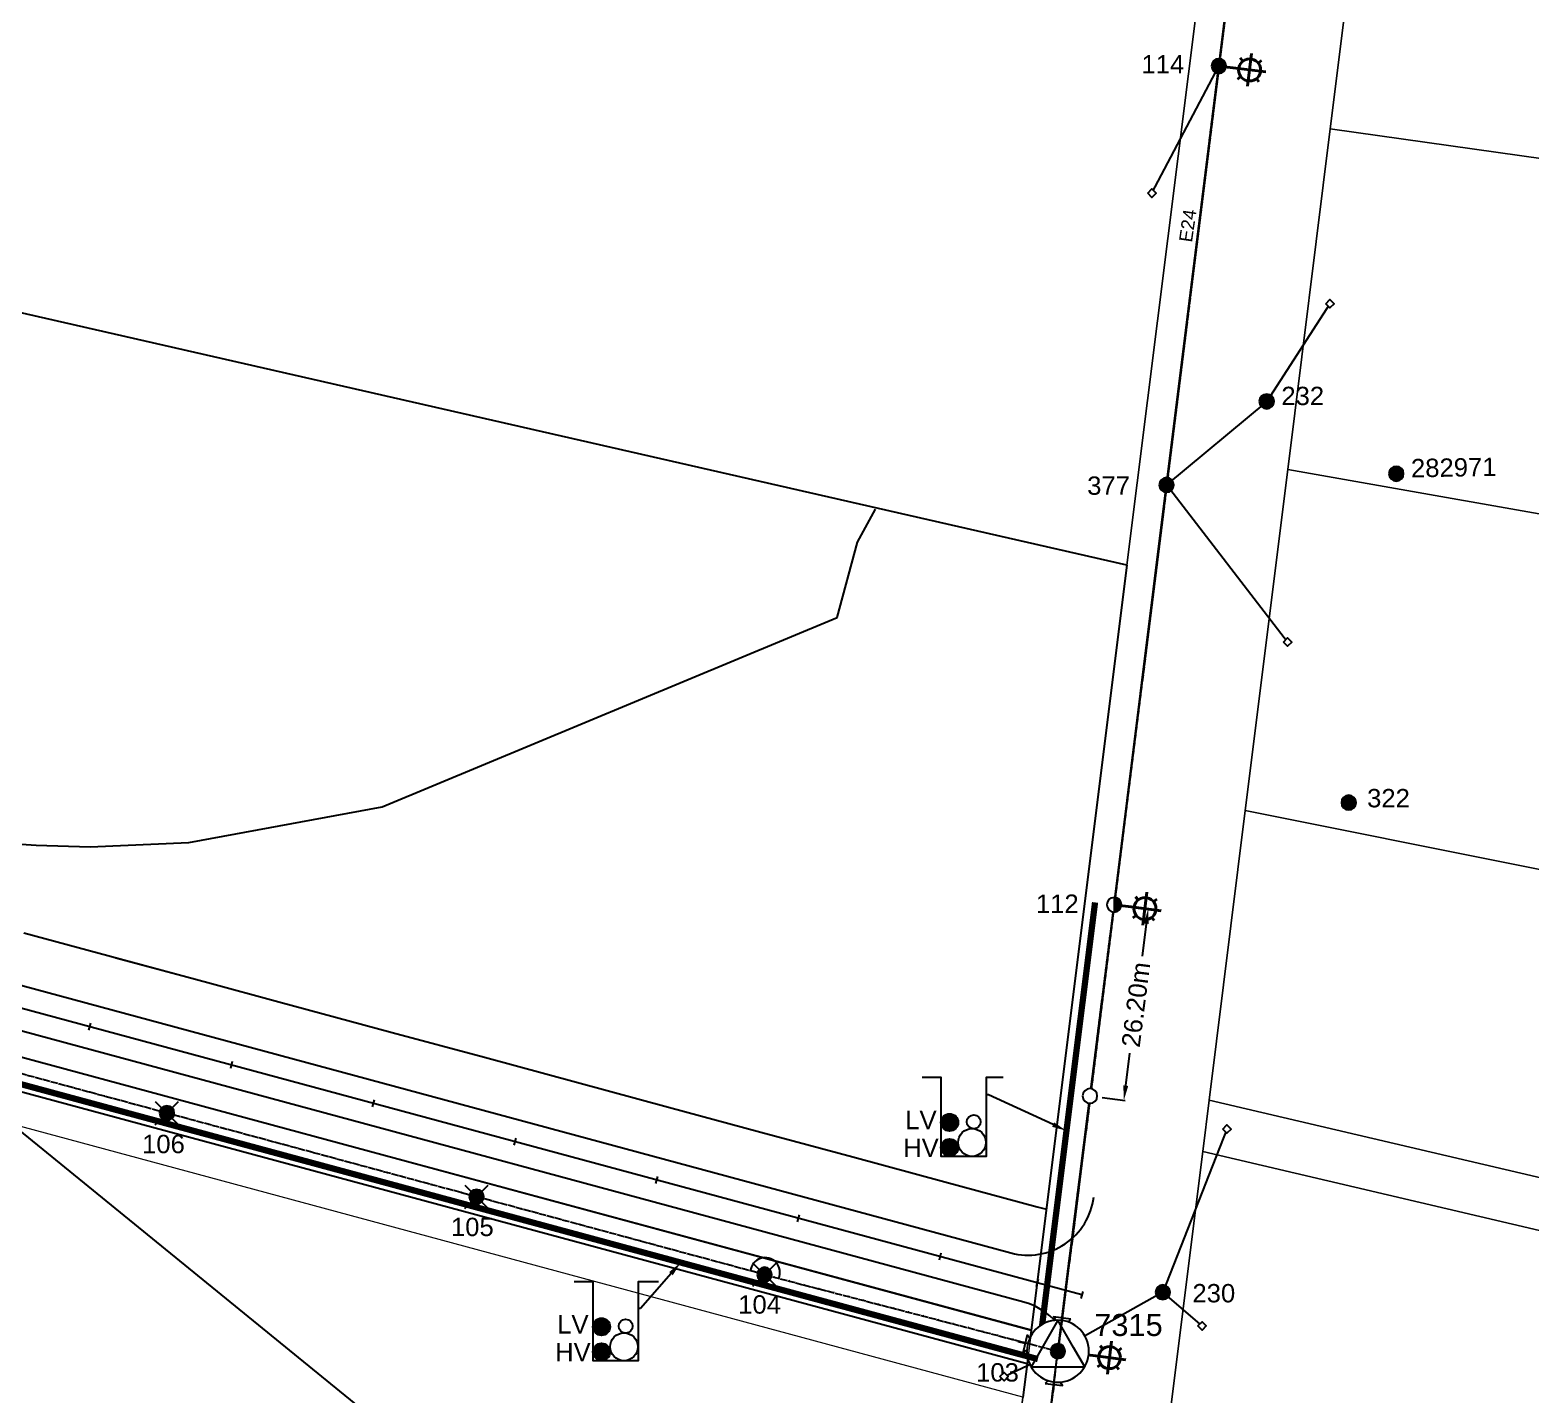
# Model space of a CAD drawing. Header units: metres. Extents: x 298182 to 303780, y 6252504 to 6254878.
# Drawn here: x 299483.2 to 299687.7, y 6253541.6 to 6253727.5 of the extents above; entities that cross this region are included whole.
import ezdxf
from ezdxf import colors
from ezdxf.entities.mleader import LeaderData, LeaderLine
from ezdxf.enums import TextEntityAlignment as Align
from ezdxf.math import Vec2, Vec3

# ---------------------------------------------------------------- set-up
doc = ezdxf.new("R2010")
doc.units = ezdxf.units.M
doc.linetypes.add('Cable Exist OH', pattern=[1, 1, 0])
doc.linetypes.add('Cable Remove', pattern=[2, 0, -2])
for name, color, linetype in [('_User Miscellaneous1', 7, 'Continuous'), ('_User Miscellaneous10', 7, 'Continuous'), ('_User Miscellaneous12', 7, 'Continuous'), ('_User Miscellaneous2', 7, 'Continuous'), ('_User Miscellaneous3', 7, 'Continuous'), ('_User Miscellaneous7', 7, 'Continuous'), ('_User Miscellaneous9', 7, 'Continuous'), ('Equip_LV_EXT', 7, 'Continuous'), ('Equip_SP_SL_EXT', 7, 'Continuous'), ('Mains_HV_EXT', 7, 'Continuous'), ('Mains_LV_EXT', 7, 'Continuous'), ('Mains_SL_EXT', 7, 'Continuous'), ('OH_Details_SP_MISC', 7, 'Continuous'), ('Services_SP_EXT', 7, 'Continuous'), ('Sub_SP_TR_HV_LV_EXT', 7, 'Continuous'), ('SupportsOH_SP_TR_HV_LV_SL_EXT', 7, 'Continuous'), ('SupportsOH_SP_TR_HV_LV_SL_NEW', 7, 'Continuous'), ('SupportsUG_SP_LV_EXT', 7, 'Continuous'), ('Trench_SP_NEW', 7, 'Continuous'), ('UG_Details_SP_MISC', 7, 'Continuous')]:
    doc.layers.add(name, color=color, linetype=linetype)
doc.layers.add('Cadastre Land Parcels_SP_EXT', color=7, linetype='Continuous', lineweight=5)
doc.layers.add('Cadastre Roads_SP_EXT', color=7, linetype='Continuous', lineweight=5)
doc.styles.add('iecARIAL', font='arial.ttf', dxfattribs={"height": 2})
doc.styles.add('POLE_LABEL', font='arial.ttf')
doc.styles.get("Standard").update_dxf_attribs({"font": 'arial.ttf'})
doc.linetypes.add('IE Trench HV', pattern='A,7,-0.2,["/",Standard,S=3,R=0,X=0.6,Y=-1.4],-2.5', length=9.7)
doc.dimstyles.get("Standard").update_dxf_attribs({"dimtxt": 0.18, "dimasz": 0.18, "dimexe": 0.18, "dimexo": 0.0625, "dimgap": 0.09, "dimtad": 0, "dimtih": 1, "dimtoh": 1, "dimdec": 4, "dimzin": 0, "dimdsep": 46, "dimtxsty": 'Standard', "dimcen": 0.09, "dimadec": 0, "dimazin": 0, "dimtfac": 1, "dimtdec": 4, "dimtofl": 0, "dimtmove": 0, "dimatfit": 3, "dimfxl": 1, "dimtolj": 1, "dimtzin": 0, "dimarcsym": 0})

# ---------------------------------------------------------------- blocks, each defined once
blk = doc.blocks.new('SL_LANTERN_EXT')
at = {"lineweight": 40}
for p, q in [((0, 1.97), (0, 6.47)), ((-2.25, 4.22), (2.25, 4.22)), ((-1.46, 5.68), (-1.06, 5.28)), ((1.46, 5.68), (1.06, 5.28)), ((-1.46, 2.76), (-1.06, 3.16)), ((0, 0), (0, 2.72)), ((1.46, 2.76), (1.06, 3.16))]:
    blk.add_line(p, q, dxfattribs=at)
blk.add_circle((0, 4.22), 1.5, dxfattribs=at)
at = {"style": 'iecARIAL', "flags": 8}
blk.add_attdef('ASSET_NUM', (1.5, 1.5), '', height=2.5, dxfattribs=at)
for tag, p, height, flags in [('OPERATING_VOLTAGE', (0.98, -1.65), 0.2, 9), ('ORIENTATION', (0.98, -1.85), 0.2, 9), ('OWNED_BY', (0.98, -2.05), 0.2, 9), ('CONSTRUCTED_VOLTAGE', (0.98, -0.65), 0.2, 9), ('CONTROL_TYPE', (0.98, -0.85), 0.2, 9), ('LANTERN_PURPOSE', (0.98, -1.05), 0.2, 9), ('LANTERN_TYPE', (0.98, -1.25), 0.2, 9), ('NO_PHASES', (0.98, -1.45), 0.2, 9), ('LNUMBER', (2.18, -3.25), 2.5, 8), ('STATE', (0.98, -2.25), 0.2, 9), ('USAGE', (0.98, -2.45), 0.2, 9), ('CEXIST', (0.98, -2.65), 0.2, 9), ('CNEW', (0.98, -2.85), 0.2, 9), ('CNUMBER', (0.98, -3.05), 0.2, 9), ('CREMOVE', (0.98, -3.25), 0.2, 9), ('CREPLACE', (0.98, -3.45), 0.2, 9), ('LKINGHEIGHT', (0.98, -3.65), 0.2, 9), ('LBRACKET', (0.98, -3.85), 0.2, 9), ('LBRACKETVOCAB', (0.98, -4.05), 0.2, 9), ('LCATEGORY', (0.98, -4.25), 0.2, 9), ('LCHARGE1', (0.98, -4.45), 0.2, 9), ('LCHARGE1PERCENT', (0.98, -4.65), 0.2, 9), ('LCHARGE2', (0.98, -4.85), 0.2, 9), ('LCHARGE2PERCENT', (0.98, -5.05), 0.2, 9), ('LCHARGE3', (0.98, -5.25), 0.2, 9), ('LCHARGE3PERCENT', (0.98, -5.45), 0.2, 9), ('LEXIST', (0.98, -5.65), 0.2, 9), ('LLAMP', (0.98, -5.85), 0.2, 9), ('LLAMPVOCAB', (0.98, -6.05), 0.2, 9), ('LMAST', (0.98, -6.25), 0.2, 9), ('LMASTVOCAB', (0.98, -6.45), 0.2, 9), ('LNEW', (0.98, -6.65), 0.2, 9), ('LANTNUMBER', (0.98, -6.85), 0.2, 9), ('LOUTREACH', (0.98, -7.25), 0.2, 9), ('LOUTREACHVOCAB', (0.98, -7.45), 0.2, 9), ('LRATECODE', (0.98, -7.65), 0.2, 9), ('LREMOVE', (0.98, -7.85), 0.2, 9), ('LREPLACE', (0.98, -8.05), 0.2, 9), ('LTYPE', (0.98, -8.25), 0.2, 9), ('STREETNAME', (0.98, -9.25), 0.2, 9), ('SUBURB', (0.98, -9.45), 0.2, 1), ('LTYPEVOCAB', (0.98, -8.45), 0.2, 9), ('LEGEND', (0.98, -8.65), 0.2, 9), ('LOCATION', (0.98, -8.85), 0.2, 9), ('NOTES', (0.98, -9.05), 0.2, 9)]:
    blk.add_attdef(tag, p, '', height=height, dxfattribs=dict(flags=flags))
blk = doc.blocks.new('POLE_EXT')
blk.add_hatch(color=256).paths.add_polyline_path([(-1, 0, 1), (1, 0, 1)])
blk.add_lwpolyline([(-1, 0, 1), (1, 0, 1)], format="xyb", close=True)
for tag, height, flags, p in [('pNumber', 2.5, 8, (-17.84, 2.07)), ('OWNED_BY', 0.2, 9, (1.35, -0.4)), ('SPECIAL_USE', 0.2, 9, (1.35, -0.8)), ('STATE', 0.2, 9, (1.35, -1)), ('cLV', 0.2, 9, (1.35, -1.4)), ('hDepth', 0.2, 9, (1.35, -1.6)), ('hDia', 0.2, 9, (1.35, -1.8)), ('cHV', 0.2, 9, (1.35, -2)), ('PARENT', 0.2, 9, (1.35, -0.6)), ('USAGE', 0.2, 9, (1.35, -1.2)), ('cLinedev', 0.2, 9, (1.35, -3.4)), ('pExisting', 0.2, 9, (1.35, -3.8)), ('LBRACKET', 0.2, 9, (1.35, -2.2)), ('LExisting', 0.2, 9, (1.35, -2.4)), ('LANTNUMBER', 0.2, 9, (1.35, -2.6)), ('LOther', 0.2, 9, (1.35, -2.8)), ('LRemove', 0.2, 9, (1.35, -3)), ('LEGEND', 0.2, 9, (1.35, -3.2)), ('LOCATION', 0.2, 9, (1.35, -3.6)), ('PFNUMBER', 0.2, 9, (1.35, -4)), ('pFooting', 0.2, 9, (1.35, -4.4)), ('pNew', 0.2, 9, (1.35, -4.6)), ('pRelocate', 0.2, 9, (1.35, -5)), ('pRemove', 0.2, 9, (1.35, -5.2)), ('pReplace', 0.2, 9, (1.35, -5.4)), ('pStay', 0.2, 9, (1.35, -5.6)), ('pType', 0.2, 9, (1.35, -5.8)), ('cspan', 0.2, 9, (1.35, -6)), ('STREETNAME', 0.2, 9, (1.35, -6.2)), ('NEWPFNUMBER', 0.2, 9, (1.35, -4.2)), ('SUBURB', 0.2, 9, (1.35, -6.4)), ('OPERATED_BY', 0.2, 9, (1.36, -7.01)), ('NOTES', 0.2, 9, (1.35, -6.6)), ('MAINTAINED_BY', 0.2, 9, (1.36, -6.81))]:
    blk.add_attdef(tag, text='', height=height, dxfattribs=dict(flags=flags)).set_placement(p, align=Align.MIDDLE_LEFT)
at = {"style": 'POLE_LABEL'}
for tag, height, flags, p in [('ASSET_NUM', 2.5, 8, (2, 2)), ('STRUCTURE_PLANT_NUMBER', 0.2, 9, (1.35, 0.03)), ('STREET_CODE', 0.2, 9, (1.35, -0.2))]:
    blk.add_attdef(tag, text='', height=height, dxfattribs=dict(at, flags=flags)).set_placement(p, align=Align.MIDDLE_LEFT)
at = {"flags": 1}
blk.add_attdef('Z', (1.35, -7.33), '', height=0.2, dxfattribs=at)
blk = doc.blocks.new('LV_OH_LINKS_DISTFUSE_EXT')
for p, q in [((0, 0), (0.96, 0)), ((3.84, 0), (4.8, 0))]:
    blk.add_line(p, q)
blk.add_lwpolyline([(3.84, -1.2), (3.84, 1.2), (0.96, -1.2), (0.96, 1.2)], close=True)
at = {"flags": 9}
for tag, p in [('ACTUAL_STATUS', (0, 0)), ('CONSTRUCTED_VOLTAGE', (0, -0.2)), ('OPERATING_VOLTAGE', (0, -0.6)), ('ORIENTATION', (0, -0.8)), ('OWNED_BY', (0, -1)), ('STATE', (0, -1.2)), ('SWITCH_TYPE', (0, -1.4)), ('NO_PHASES', (0, -0.4)), ('USAGE', (0, -1.6)), ('NOTES', (0, -1.8))]:
    blk.add_attdef(tag, text='', height=0.2, dxfattribs=at).set_placement(p, align=Align.MIDDLE_LEFT)
at = {"flags": 1}
blk.add_attdef('Z', (0, 0), '', height=0.2, dxfattribs=at)
blk = doc.blocks.new('SUB_POLE_EXT')
blk.add_wipeout([(0, 4.22), (0.42, 4.2), (0.83, 4.14), (1.21, 4.05), (1.62, 3.9), (1.99, 3.72), (2.35, 3.51), (2.68, 3.26), (2.99, 2.99), (3.28, 2.66), (3.52, 2.34), (3.76, 1.92), (3.9, 1.62), (4.04, 1.23), (4.18, 0.63), (4.22, 0), (4.18, -0.61), (4.06, -1.15), (3.9, -1.62), (3.58, -2.24), (3.22, -2.73), (2.97, -3.01), (2.68, -3.26), (2.36, -3.5), (2, -3.72), (1.64, -3.89), (1.25, -4.03), (0.82, -4.14), (0.42, -4.2), (0, -4.22), (-0.41, -4.2), (-0.8, -4.15), (-1.21, -4.05), (-1.62, -3.9), (-1.99, -3.73), (-2.35, -3.51), (-2.68, -3.26), (-2.96, -3.02), (-3.23, -2.72), (-3.51, -2.35), (-3.71, -2.01), (-3.91, -1.6), (-4.05, -1.21), (-4.16, -0.76), (-4.22, -0.14), (-4.21, 0.39), (-4.14, 0.83), (-4.03, 1.27), (-3.9, 1.63), (-3.71, 2.02), (-3.5, 2.37), (-3.28, 2.67), (-2.99, 2.99), (-2.68, 3.27), (-2.33, 3.52), (-1.98, 3.73), (-1.63, 3.9), (-1.2, 4.05), (-0.78, 4.15), (-0.4, 4.21)])
blk.add_line((2.16, 0.48), (2.16, 0.48, 0))
blk.add_lwpolyline([(-4.22, 0, 1), (4.22, 0, 1)], format="xyb", close=True)
blk.add_lwpolyline([(2.14, 0.52), (0, 4.22), (-3.66, -2.11), (3.66, -2.11)], close=True)
for tag, height, flags, p in [('ASSET_NUM', 2.5, 8, (2, 2)), ('STREET_CODE', 0.2, 9, (1.5, 0)), ('CONSTRUCTED_VOLTAGE', 0.2, 9, (1.5, -0.2)), ('OPERATING_VOLTAGE', 0.2, 9, (1.5, -0.6)), ('OPERATED_BY', 0.2, 9, (1.5, -0.8)), ('ORIENTATION', 0.2, 9, (1.5, -1.2)), ('OWNED_BY', 0.2, 9, (1.5, -1.4)), ('SECONDARY_VOLTAGE', 0.2, 9, (1.5, -1.6)), ('STATE', 0.2, 9, (1.5, -1.8)), ('SUBSTATION_TYPE', 0.2, 9, (1.5, -2)), ('NO_PHASES', 0.2, 9, (1.5, -0.4)), ('MAINTAINED_BY', 0.2, 9, (1.5, -1)), ('STREETNAME', 0.2, 9, (1.5, -2.8)), ('SUBURB', 0.2, 9, (1.5, -3)), ('Z', 0.2, 1, (1.5, -3.4)), ('USAGE', 0.2, 9, (1.5, -2.2)), ('LEGEND', 0.2, 9, (1.5, -2.4)), ('LOCATION', 0.2, 9, (1.5, -2.6)), ('NOTES', 0.2, 9, (1.5, -3.2))]:
    blk.add_attdef(tag, text='', height=height, dxfattribs=dict(flags=flags)).set_placement(p, align=Align.MIDDLE_LEFT)
blk = doc.blocks.new('CCP_EXT')
at = {"flags": 9}
for tag, p in [('STATE', (0, -1.8)), ('NOTES', (0, -2))]:
    blk.add_attdef(tag, text='', height=0.2, dxfattribs=at).set_placement(p, align=Align.MIDDLE_LEFT)
blk.add_wipeout([(0, 0.57), (0.57, 0), (0, -0.57), (-0.57, 0)])
blk.add_lwpolyline([(-0.57, 0), (0, 0.57), (0.57, 0), (0, -0.57), (-0.57, 0)])
at = {"flags": 1}
blk.add_attdef('Z', (0, 0), '', height=0.2, dxfattribs=at)
at = {"flags": 9}
for tag, p in [('CCP_TYPE', (0, 0)), ('CONSTRUCTED_VOLTAGE', (0, -0.2)), ('OPERATING_VOLTAGE', (0, -0.6)), ('ORIENTATION', (0, -0.8)), ('OWNED_BY', (0, -1)), ('NO_PHASES', (0, -0.4)), ('USAGE', (0, -1.2)), ('LEGEND', (0, -1.4)), ('LIFE_SUPPORT', (0, -1.6))]:
    blk.add_attdef(tag, text='', height=0.2, dxfattribs=at).set_placement(p, align=Align.MIDDLE_LEFT)
blk = doc.blocks.new('POLE_DEL')
h = blk.add_hatch(color=256)
edge = h.paths.add_edge_path()
edge.add_arc((0, 0), 1, 180, 360)
edge.add_arc((0, 0), 1, 0, 180)
for p, q in [((-1.58, 1.58), (1.58, -1.58)), ((-1.58, -1.58), (1.58, 1.58))]:
    blk.add_line(p, q)
blk.add_lwpolyline([(-1, 0, 1), (1, 0, 1)], format="xyb", close=True)
for tag, height, flags, p in [('pNumber', 2.5, 8, (0, 2.07)), ('OWNED_BY', 0.2, 9, (0, -0.4)), ('SPECIAL_USE', 0.2, 9, (0, -0.6)), ('STATE', 0.2, 9, (0, -0.8)), ('cLV', 0.2, 9, (0, -1.2)), ('cHV', 0.2, 9, (0, -1.8)), ('USAGE', 0.2, 9, (0, -1)), ('hDepth', 0.2, 9, (0, -1.4)), ('hDia', 0.2, 9, (0, -1.6)), ('LBRACKET', 0.2, 9, (0, -2)), ('cLinedev', 0.2, 9, (0, -3.2)), ('LExisting', 0.2, 9, (0, -2.2)), ('LANTNUMBER', 0.2, 9, (0, -2.4)), ('LOther', 0.2, 9, (0, -2.6)), ('LRemove', 0.2, 9, (0, -2.8)), ('LEGEND', 0.2, 9, (0, -3)), ('pExisting', 0.2, 9, (0, -3.4)), ('PFNUMBER', 0.2, 9, (0, -3.6)), ('NEWPFNUMBER', 0.2, 9, (0, -3.8)), ('pFooting', 0.2, 9, (0, -4)), ('cspan', 0.2, 9, (0, -5.6)), ('SUBURB', 0.2, 9, (0, -5.8)), ('STREETNAME', 0.2, 9, (0, -6)), ('pNew', 0.2, 9, (0, -4.2)), ('pRelocate', 0.2, 9, (0, -4.6)), ('pRemove', 0.2, 9, (0, -4.8)), ('pReplace', 0.2, 9, (0, -5)), ('pStay', 0.2, 9, (0, -5.2)), ('pType', 0.2, 9, (0, -5.4)), ('LOCATION', 0.2, 9, (0, -6.2)), ('NOTES', 0.2, 9, (0, -6.4))]:
    blk.add_attdef(tag, text='', height=height, dxfattribs=dict(flags=flags)).set_placement(p, align=Align.MIDDLE_LEFT)
at = {"flags": 1}
blk.add_attdef('Z', (0, 0), '', height=0.2, dxfattribs=at)
at = {"style": 'POLE_LABEL', "flags": 9}
blk.add_attdef('STREET_CODE', text='', height=0.2, dxfattribs=at).set_placement((0, -0.2), align=Align.MIDDLE_LEFT)
blk = doc.blocks.new('POLE_NEW')
for tag, height, flags, p in [('pNumber', 2.5, 8, (-17.84, 2.07)), ('OWNED_BY', 0.2, 9, (1.15, -0.4)), ('SPECIAL_USE', 0.2, 9, (1.15, -0.8)), ('STATE', 0.2, 9, (1.15, -1)), ('cLV', 0.2, 9, (1.15, -1.4)), ('hDepth', 0.2, 9, (1.15, -1.6)), ('hDia', 0.2, 9, (1.15, -1.8)), ('cHV', 0.2, 9, (1.15, -2)), ('PARENT', 0.2, 9, (1.15, -0.6)), ('USAGE', 0.2, 9, (1.15, -1.2)), ('cLinedev', 0.2, 9, (1.15, -3.4)), ('pExisting', 0.2, 9, (1.15, -3.6)), ('LBRACKET', 0.2, 9, (1.15, -2.2)), ('LExisting', 0.2, 9, (1.15, -2.4)), ('LANTNUMBER', 0.2, 9, (1.15, -2.6)), ('LOther', 0.2, 9, (1.15, -2.8)), ('LRemove', 0.2, 9, (1.15, -3)), ('LEGEND', 0.2, 9, (1.15, -3.2)), ('PFNUMBER', 0.2, 9, (1.15, -3.8)), ('NEWPFNUMBER', 0.2, 9, (1.15, -4)), ('pFooting', 0.2, 9, (1.15, -4.2)), ('pNew', 0.2, 9, (1.15, -4.4)), ('pRelocate', 0.2, 9, (1.15, -4.8)), ('pRemove', 0.2, 9, (1.15, -5)), ('pReplace', 0.2, 9, (1.15, -5.2)), ('pStay', 0.2, 9, (1.15, -5.4)), ('pType', 0.2, 9, (1.15, -5.6)), ('cspan', 0.2, 9, (1.15, -5.8)), ('SUBURB', 0.2, 9, (1.15, -6)), ('STREETNAME', 0.2, 9, (1.15, -6.2)), ('OPERATED_BY', 0.2, 9, (1.15, -6.89)), ('LOCATION', 0.2, 9, (1.15, -6.4)), ('NOTES', 0.2, 9, (1.15, -6.6)), ('MAINTAINED_BY', 0.2, 9, (1.15, -7.22))]:
    blk.add_attdef(tag, text='', height=height, dxfattribs=dict(flags=flags)).set_placement(p, align=Align.MIDDLE_LEFT)
at = {"style": 'POLE_LABEL'}
for tag, height, flags, p in [('ASSET_NUM', 2.5, 8, (2, 2)), ('STRUCTURE_PLANT_NUMBER', 0.2, 9, (1.15, 0.09)), ('STREET_CODE', 0.2, 9, (1.15, -0.2))]:
    blk.add_attdef(tag, text='', height=height, dxfattribs=dict(at, flags=flags)).set_placement(p, align=Align.MIDDLE_LEFT)
at = {"flags": 1}
blk.add_attdef('Z', (1.15, -7.59), '', height=0.2, dxfattribs=at)
blk.add_wipeout([(0.07, 1), (-0.06, 1), (-0.18, 0.98), (-0.3, 0.95), (-0.42, 0.91), (-0.53, 0.85), (-0.63, 0.77), (-0.73, 0.69), (-0.81, 0.59), (-0.87, 0.49), (-0.93, 0.37), (-0.97, 0.25), (-0.99, 0.13), (-1, 0.01), (-0.99, -0.12), (-0.97, -0.24), (-0.93, -0.36), (-0.88, -0.48), (-0.81, -0.58), (-0.73, -0.68), (-0.64, -0.77), (-0.54, -0.84), (-0.43, -0.9), (-0.31, -0.95), (-0.19, -0.98), (-0.07, -1), (0.06, -1), (0.18, -0.98), (0.3, -0.95), (0.42, -0.91), (0.53, -0.85), (0.63, -0.77), (0.73, -0.69), (0.81, -0.59), (0.87, -0.49), (0.93, -0.37), (0.97, -0.25), (0.99, -0.13), (1, -0.01), (0.99, 0.12), (0.97, 0.24), (0.93, 0.36), (0.88, 0.48), (0.81, 0.58), (0.73, 0.68), (0.64, 0.77), (0.54, 0.84), (0.43, 0.9), (0.31, 0.95), (0.19, 0.98)])
at = {"lineweight": -3}
blk.add_lwpolyline([(-1, 0, 1), (1, 0, 1)], format="xyb", close=True, dxfattribs=at)
blk = doc.blocks.new('POLE_REPLACE_NEW')
for tag, flags, p in [('cLinedev', 9, (1.5, -3.2)), ('LExisting', 9, (1.5, -2.2)), ('LANTNUMBER', 9, (1.5, -2.4)), ('LOther', 9, (1.5, -2.6)), ('LRemove', 9, (1.5, -2.8)), ('LEGEND', 9, (1.5, -3)), ('pExisting', 9, (1.5, -3.4)), ('PFNUMBER', 9, (1.5, -3.6)), ('NEWPFNUMBER', 9, (1.5, -3.8)), ('pFooting', 9, (1.5, -4)), ('cspan', 9, (1.5, -5.6)), ('SUBURB', 9, (1.5, -5.8)), ('STREETNAME', 9, (1.5, -6)), ('pNew', 9, (1.5, -4.2)), ('pNumber', 9, (1.5, -4.4)), ('pRelocate', 9, (1.5, -4.6)), ('pRemove', 9, (1.5, -4.8)), ('pReplace', 9, (1.5, -5)), ('pStay', 9, (1.5, -5.2)), ('pType', 9, (1.5, -5.4)), ('LOCATION', 9, (1.5, -6.2)), ('OPERATED_BY', 9, (1.5, -6.6)), ('Z', 1, (1.5, -7)), ('NOTES', 9, (1.5, -6.4)), ('MAINTAINED_BY', 9, (1.5, -6.8))]:
    blk.add_attdef(tag, text='', height=0.2, dxfattribs=dict(flags=flags)).set_placement(p, align=Align.MIDDLE_LEFT)
blk.add_wipeout([(0, 1), (-0.13, 0.99), (-0.25, 0.97), (-0.37, 0.93), (-0.48, 0.88), (-0.59, 0.81), (-0.68, 0.73), (-0.77, 0.64), (-0.84, 0.54), (-0.9, 0.43), (-0.95, 0.31), (-0.98, 0.19), (-1, 0.06), (-1, -0.06), (-0.98, -0.19), (-0.95, -0.31), (-0.9, -0.43), (-0.84, -0.54), (-0.77, -0.64), (-0.68, -0.73), (-0.59, -0.81), (-0.48, -0.88), (-0.37, -0.93), (-0.25, -0.97), (-0.13, -0.99), (0, -1), (0.13, -0.99), (0.25, -0.97), (0.37, -0.93), (0.48, -0.88), (0.59, -0.81), (0.68, -0.73), (0.77, -0.64), (0.84, -0.54), (0.9, -0.43), (0.95, -0.31), (0.98, -0.19), (1, -0.06), (1, 0.06), (0.98, 0.19), (0.95, 0.31), (0.9, 0.43), (0.84, 0.54), (0.77, 0.64), (0.68, 0.73), (0.59, 0.81), (0.48, 0.88), (0.37, 0.93), (0.25, 0.97), (0.13, 0.99)])
h = blk.add_hatch(color=256)
edge = h.paths.add_edge_path()
edge.add_arc((0, 0), 1, 270, 450)
edge.add_line((0, 1), (0, -1))
blk.add_lwpolyline([(0, 1), (0, -1)])
at = {"lineweight": -3}
blk.add_arc((0, 0), 1, 90, 270, dxfattribs=at)
blk.add_arc((0, 0), 1, 270, 90)
for tag, height, flags, p in [('ASSET_NUM', 2.5, 8, (2, 2)), ('STREET_CODE', 0.2, 9, (1.5, 0)), ('OWNED_BY', 0.2, 9, (1.5, -0.2)), ('SPECIAL_USE', 0.2, 9, (1.5, -0.6)), ('STATE', 0.2, 9, (1.5, -0.8)), ('cLV', 0.2, 9, (1.5, -1.2)), ('cHV', 0.2, 9, (1.5, -1.8)), ('PARENT', 0.2, 9, (1.5, -0.4)), ('USAGE', 0.2, 9, (1.5, -1)), ('hDepth', 0.2, 9, (1.5, -1.4)), ('hDia', 0.2, 9, (1.5, -1.6)), ('LBRACKET', 0.2, 9, (1.5, -2))]:
    blk.add_attdef(tag, text='', height=height, dxfattribs=dict(flags=flags)).set_placement(p, align=Align.MIDDLE_LEFT)
at = {"style": 'POLE_LABEL', "flags": 9}
blk.add_attdef('STRUCTURE_PLANT_NUMBER', text='', height=0.2, dxfattribs=at).set_placement((1.5, 0.24), align=Align.MIDDLE_LEFT)
blk = doc.blocks.new('*D158')
at = {"layer": '_User Miscellaneous1', "color": 0, "linetype": 'Continuous', "lineweight": -2, "transparency": 16777216}
for p, q in [((299632.52, 6253608.14), (299635.68, 6253607.74)), ((299635.25, 6253605.78), (299634.69, 6253601.36)), ((299632.45, 6253583.72), (299633.01, 6253588.14)), ((299629.22, 6253582.11), (299632.38, 6253581.71))]:
    blk.add_line(p, q, dxfattribs=at)
at = {"layer": '_User Miscellaneous1', "color": 0, "linetype": 'Continuous', "transparency": 16777216}
for points in [[(299634.92, 6253605.82), (299635.58, 6253605.74), (299635.5, 6253607.77)], [(299632.12, 6253583.76), (299632.79, 6253583.68), (299632.2, 6253581.73)]]:
    blk.add_solid(points, dxfattribs=at)
at = {"layer": 'Defpoints', "color": 0, "linetype": 'Continuous', "transparency": 16777216}
for p in [(299632.46, 6253608.15), (299635.5, 6253607.77), (299629.16, 6253582.12)]:
    blk.add_point(p, dxfattribs=at)
at = {"layer": '_User Miscellaneous1', "color": 0, "linetype": 'Continuous', "transparency": 16777216, "insert": (299633.85, 6253594.75), "char_height": 2.5, "attachment_point": 5, "rotation": 82.7892}
blk.add_mtext('\\A1;26.20m', dxfattribs=at)

msp = doc.modelspace()

# ---------------------------------------------------------------- hatches: boundary and pattern name
at = {"layer": 'UG_Details_SP_MISC'}
for points in [[(299609.6345, 6253578.71988, 1), (299607.27986, 6253578.71988, 1)], [(299609.6345, 6253575.2914, 1), (299607.27986, 6253575.2914, 1)], [(299562.22094, 6253550.89179, 1), (299559.8663, 6253550.89179, 1)], [(299562.22094, 6253547.46331, 1), (299559.8663, 6253547.46331, 1)]]:
    msp.add_hatch(color=256, dxfattribs=at).paths.add_polyline_path(points)

# ---------------------------------------------------------------- linework, layer by layer
at = {"layer": '_User Miscellaneous1', "color": 7, "linetype": 'Continuous'}
for p, q in [((299632.6178, 6253654.60924), (299334.37552, 6253722.64902)), ((299632.6178, 6253654.60924), (299619.57669, 6253550.42225)), ((299619.57669, 6253550.42225), (299619.00351, 6253545.84298)), ((299619.00351, 6253545.84298), (299618.43032, 6253541.26372))]:
    msp.add_line(p, q, dxfattribs=at)
at = {"layer": '_User Miscellaneous10', "color": 252, "linetype": 'Continuous'}
msp.add_line((299310.42044, 6253633.99729), (299619.57669, 6253550.42225), dxfattribs=at)
at = {"layer": '_User Miscellaneous2', "color": 252, "linetype": 'Continuous'}
for p, q in [((299595.89688, 6253657.71402), (299598.36967, 6253662.2138)), ((299593.15448, 6253647.45947), (299595.89688, 6253657.71402)), ((299531.17172, 6253621.69188), (299593.15448, 6253647.45947)), ((299504.81559, 6253616.85126), (299531.17172, 6253621.69188)), ((299477.78933, 6253616.89891), (299484.04901, 6253616.47123)), ((299484.04901, 6253616.47123), (299491.38511, 6253616.24546)), ((299491.38511, 6253616.24546), (299504.81559, 6253616.85126)), ((299478.3431, 6253580.37948), (299541.52715, 6253528.96412))]:
    msp.add_line(p, q, dxfattribs=at)
at = {"layer": '_User Miscellaneous3', "linetype": 'Continuous'}
for p, q in [((299482.33617, 6253604.53978), (299507.43534, 6253597.75512)), ((299507.43534, 6253597.75512), (299517.08887, 6253595.14564)), ((299517.08887, 6253595.14564), (299532.53452, 6253590.97046)), ((299532.53452, 6253590.97046), (299545.0841, 6253587.57813)), ((299545.0841, 6253587.57813), (299557.63369, 6253584.18581)), ((299557.63369, 6253584.18581), (299570.18327, 6253580.79348)), ((299570.18327, 6253580.79348), (299582.73286, 6253577.40115)), ((299582.73286, 6253577.40115), (299595.28245, 6253574.00882)), ((299595.28245, 6253574.00882), (299607.83203, 6253570.61649)), ((299607.83203, 6253570.61649), (299620.38162, 6253567.22417)), ((299620.38162, 6253567.22417), (299621.63731, 6253566.88474))]:
    msp.add_line(p, q, dxfattribs=at)
at = {"layer": '_User Miscellaneous3', "color": 252, "linetype": 'Continuous'}
msp.add_line((299494.88576, 6253601.14745), (299504.53929, 6253598.53796), dxfattribs=at)
at = {"layer": '_User Miscellaneous3'}
msp.add_lwpolyline([(299325.97895, 6253625.06454), (299619.03912, 6253545.86493)], dxfattribs=at)
at = {"layer": '_User Miscellaneous7', "color": 7, "linetype": 'Continuous', "lineweight": 25}
msp.add_line((299618.55269, 6253554.25197), (299311.26575, 6253637.31592), dxfattribs=at)
at = {"layer": '_User Miscellaneous7', "color": 7, "linetype": 'Continuous'}
msp.add_line((299342.46409, 6253635.09792), (299616.80474, 6253560.93981), dxfattribs=at)
for centre, start, end in [((299619.15327, 6253569.62799), 254.8736605, 353.0350704), ((299616.20416, 6253545.5638), 352.9450594, 74.8736605)]:
    msp.add_arc(centre, 9, start, end, dxfattribs=at)
at = {"layer": '_User Miscellaneous9', "color": 252, "linetype": 'Continuous'}
for p, q in [((299620.38312, 6253556.86485), (299475.61205, 6253595.99849)), ((299491.4414, 6253592.23754), (299491.18045, 6253591.27219)), ((299510.74845, 6253587.01858), (299510.4875, 6253586.05323)), ((299530.05551, 6253581.79961), (299529.79456, 6253580.83426)), ((299549.36256, 6253576.58065), (299549.10161, 6253575.61529)), ((299568.66962, 6253571.36168), (299568.40867, 6253570.39633)), ((299587.97667, 6253566.14271), (299587.71573, 6253565.17736)), ((299607.28373, 6253560.92375), (299607.02278, 6253559.95839)), ((299620.51389, 6253557.34745), (299620.25294, 6253556.3821)), ((299626.46031, 6253555.2221), (299620.38312, 6253556.86485)), ((299626.59078, 6253555.70478), (299626.32984, 6253554.73943))]:
    msp.add_line(p, q, dxfattribs=at)
at = {"layer": 'Cadastre Land Parcels_SP_EXT', "linetype": 'Continuous'}
for points in [[(299645.16898, 6253754.83197), (299212.416, 6253840.93604), (298989.59096, 6253885.27301), (298982.07898, 6253886.77202), (298977.67498, 6253851.72499), (298974.36401, 6253825.28898), (298972.03803, 6253805.25002), (299334.36404, 6253722.63703), (299632.61603, 6253654.59503), (299645.16898, 6253754.83197)], [(300041.88702, 6253731.38699), (300043.39203, 6253741.42696), (300017.48496, 6253745.063), (299867.19999, 6253766.151), (299670.30102, 6253793.83603), (299660.32103, 6253714.02601), (300001.05297, 6253666.03198), (300031.509, 6253661.74202), (300041.88702, 6253731.38699)], [(299632.61603, 6253654.59503), (299334.36404, 6253722.63703), (299310.47501, 6253633.89304), (299619.62204, 6253550.44601), (299632.61603, 6253654.59503)], [(300036.05601, 6253661.10302), (300032.91402, 6253661.54504), (300031.509, 6253661.74202), (300001.05297, 6253666.03198), (299660.32103, 6253714.02601), (299654.52703, 6253667.62197), (299989.12304, 6253608.63301), (300020.80203, 6253603.04703), (300028.25598, 6253601.73202), (300036.05601, 6253661.10302)], [(300022.77803, 6253561.23602), (300028.22603, 6253601.51101), (300028.25598, 6253601.73202), (300020.80203, 6253603.04703), (299989.12304, 6253608.63301), (299654.52703, 6253667.62197), (299648.73002, 6253621.197), (299877.75097, 6253575.33496), (299978.02899, 6253555.25299), (300008.99699, 6253549.05), (300009.59801, 6253548.93102), (300020.78198, 6253546.697), (300022.77803, 6253561.23602)], [(299618.43396, 6253541.28), (299308.07104, 6253625.096), (299284.35099, 6253537.21803), (299604.03301, 6253436.88198), (299605.679, 6253438.78404), (299618.43396, 6253541.28)], [(299877.75097, 6253575.33496), (299648.73002, 6253621.197), (299643.80203, 6253581.73802), (299809.35202, 6253542.98102), (299872.408, 6253532.58003), (299877.75097, 6253575.33496)], [(299809.35202, 6253542.98102), (299643.80203, 6253581.73802), (299642.93302, 6253574.77202), (299966.31396, 6253498.889), (299996.91804, 6253491.70703), (299997.71303, 6253491.51897), (300012.75899, 6253487.98796), (300020.73896, 6253546.41204), (300020.78198, 6253546.697), (300009.59801, 6253548.93102), (300008.99699, 6253549.05), (299978.02899, 6253555.25299), (299877.75097, 6253575.33496), (299872.408, 6253532.58003), (299809.35202, 6253542.98102)], [(300012.75899, 6253487.98796), (299997.71303, 6253491.51897), (299996.91804, 6253491.70703), (299966.31396, 6253498.889), (299642.93302, 6253574.77202), (299637.13901, 6253528.32797), (299955.17098, 6253445.24902), (299985.47401, 6253437.333), (299986.44196, 6253437.08099), (300005.138, 6253432.209), (300012.75899, 6253487.98796)]]:
    msp.add_lwpolyline(points, close=True, dxfattribs=at)
at = {"layer": 'Cadastre Land Parcels_SP_EXT', "color": 0, "linetype": 'Continuous'}
for points in [[(299080.22114, 6253691.48066), (299619.03904, 6253545.86499), (299619.62204, 6253550.44601), (299310.47501, 6253633.89304), (299334.36404, 6253722.63703), (298972.03803, 6253805.25002), (298962.54497, 6253723.42443)], [(299618.95635, 6253545.23835), (299619.03904, 6253545.86499), (299080.22114, 6253691.48066)]]:
    msp.add_lwpolyline(points, dxfattribs=at)
at = {"layer": 'Mains_LV_EXT', "linetype": 'Cable Exist OH'}
for points in [[(299652.26904, 6253779.39901), (299645.13601, 6253722.57502)], [(299645.13601, 6253722.57502), (299638.01199, 6253665.52598)], [(299583.25098, 6253557.98002), (299544.01003, 6253568.58501), (299501.84099, 6253579.98103), (299464.30798, 6253590.12398), (299432.68996, 6253598.668), (299388.68101, 6253610.56102), (299341.48604, 6253623.31599), (299310.03902, 6253631.81396)]]:
    msp.add_lwpolyline(points, dxfattribs=at)
at = {"layer": 'Mains_LV_EXT', "linetype": 'Continuous'}
msp.add_lwpolyline([(299585.19141, 6253557.47388, 1.159475572), (299581.31899, 6253558.50204)], format="xyb", dxfattribs=at)
at = {"layer": 'Mains_SL_EXT', "linetype": 'Cable Exist OH'}
for points in [[(299645.13601, 6253722.57502), (299652.26904, 6253779.39901), (299659.64197, 6253838.38098)], [(299638.01199, 6253665.52598), (299645.13601, 6253722.57502)]]:
    msp.add_lwpolyline(points, dxfattribs=at)
at = {"layer": 'OH_Details_SP_MISC', "color": 7, "linetype": 'Continuous', "flags": 128}
for points in [[(299623.21004, 6253547.55773), (299630.87602, 6253608.35001)], [(299609.55798, 6253437.58001), (299617.78602, 6253503.69102), (299623.21006, 6253547.55787)]]:
    msp.add_lwpolyline(points, dxfattribs=at)
at = {"layer": 'Services_SP_EXT'}
for points in [[(299636.02617, 6253705.26677), (299645.136, 6253722.57499)], [(299660.26337, 6253690.20278), (299651.65097, 6253676.90196), (299638.01197, 6253665.52597)], [(299654.50751, 6253644.12121), (299638.01197, 6253665.52597)], [(299646.23369, 6253577.80477), (299637.50299, 6253555.59099)], [(299637.50299, 6253555.59099), (299623.20998, 6253547.55792)], [(299642.86128, 6253551.00584), (299637.50299, 6253555.59099)], [(299615.87877, 6253544.09853), (299623.20998, 6253547.55792)]]:
    msp.add_lwpolyline(points, dxfattribs=at)
at = {"layer": 'Trench_SP_NEW', "linetype": 'IE Trench HV', "const_width": 0.85, "flags": 128}
msp.add_lwpolyline([(299628.27318, 6253608.67475), (299620.48444, 6253546.47856)], dxfattribs=at)
at = {"layer": 'UG_Details_SP_MISC'}
for points in [[(299604.73059, 6253584.88662), (299607.26525, 6253584.88662), (299607.26525, 6253574.10482), (299613.47619, 6253574.10482), (299613.47619, 6253584.88662), (299615.77008, 6253584.88662)], [(299557.31703, 6253557.05853), (299559.85169, 6253557.05853), (299559.85169, 6253546.27673), (299566.08289, 6253546.27673), (299566.08289, 6253557.05853), (299568.80879, 6253557.05853)]]:
    msp.add_lwpolyline(points, dxfattribs=at)
for centre, radius in [((299608.45718, 6253578.71988), 1.17732), ((299611.74363, 6253578.7845), 0.94559), ((299611.51271, 6253575.98321), 1.89118), ((299608.45718, 6253575.2914), 1.17732), ((299561.04362, 6253550.89179), 1.17732), ((299564.33007, 6253550.95641), 0.94559), ((299561.04362, 6253547.46331), 1.17732), ((299564.09915, 6253548.15513), 1.89118)]:
    msp.add_circle(centre, radius, dxfattribs=at)

# ---------------------------------------------------------------- block references
at = {"layer": 'Equip_LV_EXT'}
for p, rotation in [((299623.301, 6253548.26599), 82.60748507514009), ((299622.47706, 6253547.74907), 166.7949903968941), ((299623.12498, 6253546.83682), 263.0998934631793)]:
    msp.add_blockref('LV_OH_LINKS_DISTFUSE_EXT', p, dxfattribs=dict(at, rotation=rotation))
at = {"layer": 'Equip_SP_SL_EXT'}
for p, rotation in [((299645.136, 6253722.57501), 262.8797055555556), ((299630.87542, 6253608.35086), 262.8797057407489), ((299626.05141, 6253547.20304), 262.8797055555556)]:
    msp.add_blockref('SL_LANTERN_EXT', p, dxfattribs=dict(at, rotation=rotation))
at = {"layer": 'SupportsOH_SP_TR_HV_LV_SL_EXT'}
ref = msp.add_blockref('POLE_EXT', (299645.13596, 6253722.575), dxfattribs=at)
ref.add_attrib('ASSET_NUM', '114', dxfattribs={"layer": '0', "height": 2.5, "style": 'POLE_LABEL'}).set_placement((299640.41997, 6253722.82386), align=Align.MIDDLE_RIGHT)
ref = msp.add_blockref('POLE_EXT', (299651.651, 6253676.90196), dxfattribs=at)
ref.add_attrib('ASSET_NUM', '232', dxfattribs={"layer": '0', "height": 2.5, "style": 'POLE_LABEL'}).set_placement((299653.651, 6253677.65196), align=Align.MIDDLE_LEFT)
ref = msp.add_blockref('POLE_EXT', (299669.31001, 6253667.05638), dxfattribs=at)
ref.add_attrib('ASSET_NUM', '282971', dxfattribs={"layer": '0', "height": 2.5, "rotation": 1, "style": 'POLE_LABEL'}).set_placement((299671.31001, 6253667.80638), align=Align.MIDDLE_LEFT)
ref = msp.add_blockref('POLE_EXT', (299638.012, 6253665.52598), dxfattribs=at)
ref.add_attrib('ASSET_NUM', '377', dxfattribs={"layer": '0', "height": 2.5, "style": 'POLE_LABEL'}).set_placement((299633.02804, 6253665.43486), align=Align.MIDDLE_RIGHT)
ref = msp.add_blockref('POLE_EXT', (299662.82401, 6253622.27102), dxfattribs=at)
ref.add_attrib('ASSET_NUM', '322', dxfattribs={"layer": '0', "height": 2.5, "style": 'POLE_LABEL'}).set_placement((299668.24597, 6253620.87569), align=Align.BOTTOM_CENTER)
ref = msp.add_blockref('POLE_EXT', (299501.84102, 6253579.98103), dxfattribs=at)
ref.add_attrib('ASSET_NUM', '106', dxfattribs={"layer": '0', "height": 2.5, "style": 'POLE_LABEL'}).set_placement((299501.36894, 6253573.77485), align=Align.BOTTOM_CENTER)
ref = msp.add_blockref('POLE_EXT', (299544.00999, 6253568.58501), dxfattribs=at)
ref.add_attrib('ASSET_NUM', '105', dxfattribs={"layer": '0', "height": 2.5, "style": 'POLE_LABEL'}).set_placement((299543.44577, 6253562.482), align=Align.BOTTOM_CENTER)
ref = msp.add_blockref('POLE_EXT', (299583.25103, 6253557.98003), dxfattribs=at)
ref.add_attrib('ASSET_NUM', '104', dxfattribs={"layer": '0', "height": 2.5, "style": 'POLE_LABEL'}).set_placement((299582.57643, 6253551.9223), align=Align.BOTTOM_CENTER)
ref = msp.add_blockref('POLE_EXT', (299637.50298, 6253555.59099), dxfattribs=at)
ref.add_attrib('ASSET_NUM', '230', dxfattribs={"layer": '0', "height": 2.5, "style": 'POLE_LABEL'}).set_placement((299644.45317, 6253556.70628), align=Align.TOP_CENTER)
at = {"layer": 'SupportsUG_SP_LV_EXT'}
for p in [(299501.84102, 6253579.98103), (299544.00999, 6253568.58501), (299583.25103, 6253557.98003)]:
    msp.add_blockref('POLE_DEL', p, dxfattribs=at)

# ---------------------------------------------------------------- texts
at = {"layer": '_User Miscellaneous12'}
for s, p in [('LV', (299604.55608, 6253580.2929)), ('HV', (299604.55608, 6253576.52314)), ('LV', (299557.14252, 6253552.46481)), ('HV', (299557.14252, 6253548.69506))]:
    msp.add_text(s, height=2.5, dxfattribs=at).set_placement(p, align=Align.TOP_CENTER)
at = {"layer": 'Mains_LV_EXT'}
msp.add_text('E24', height=1.8, rotation=81.7819039, dxfattribs=at).set_placement((299641.47134, 6253698.49447))

# ---------------------------------------------------------------- leaders
at = {"layer": '_User Miscellaneous1', "linetype": 'Continuous'}
ml = msp.add_multileader_mtext('Standard', dxfattribs=at)
ml.set_content('', color=256)
ml.set_leader_properties()
ml.build(insert=Vec2(0, 0))
ml.multileader.update_dxf_attribs({"arrow_head_size": 2})
ctx = ml.context
ctx.base_point, ctx.arrow_head_size, ctx.plane_origin = Vec3(299609.47619, 6253582.4654), 2, Vec3(299624.37881, 6253577.57666)
ctx.text_align_type = 2
notes = []
notes.append((ctx, [(0, (1, 1, 0), (299613.76573, 6253582.4654), (-1, 0), 0.28954, [(0, [(299624.37881, 6253577.57666)], 0, [])])]))
ctx.mtext.insert, ctx.mtext.alignment, ctx.mtext.flow_direction = Vec3(299611.47619, 6253584.4654), 3, 5
ml = msp.add_multileader_mtext('Standard', dxfattribs=at)
ml.set_content('', color=256)
ml.set_leader_properties()
ml.build(insert=Vec2(0, 0))
ml.multileader.update_dxf_attribs({"arrow_head_size": 2})
ctx = ml.context
ctx.base_point, ctx.arrow_head_size, ctx.plane_origin = Vec3(299562.08289, 6253553.36551), 2, Vec3(299577.27505, 6253546.97924)
ctx.text_align_type = 2
notes.append((ctx, [(0, (1, 1, 0), (299566.37243, 6253553.36551), (-1, 0), 0.28954, [(0, [(299571.82664, 6253559.63144)], 0, [])])]))
ctx.mtext.insert, ctx.mtext.alignment, ctx.mtext.flow_direction = Vec3(299564.08289, 6253555.36551), 3, 5
for ctx, leaders in notes:
    for number, flags, end, landing, length, lines in leaders:
        leader = LeaderData()
        leader.index, (leader.has_last_leader_line, leader.has_dogleg_vector, leader.attachment_direction) = number, flags
        leader.last_leader_point, leader.dogleg_vector, leader.dogleg_length = Vec3(end), Vec3(landing), length
        for number, points, colour, breaks in lines:
            line = LeaderLine()
            line.index, line.vertices, line.color, line.breaks = number, Vec3.list(points), colors.encode_raw_color(colour), breaks
            leader.lines.append(line)
        ctx.leaders.append(leader)

# ---------------------------------------------------------------- next in the draw order: block references
at = {"layer": 'Services_SP_EXT'}
for p in [(299636.02622, 6253705.26677), (299660.26336, 6253690.20276), (299654.50748, 6253644.12126), (299646.23372, 6253577.80476), (299642.86132, 6253551.00588)]:
    msp.add_blockref('CCP_EXT', p, dxfattribs=at)
at = {"layer": 'Sub_SP_TR_HV_LV_EXT'}
ref = msp.add_blockref('SUB_POLE_EXT', (299623.21006, 6253547.55787), dxfattribs=at)
ref.add_attrib('ASSET_NUM', '7315', dxfattribs={"layer": '0', "height": 3}).set_placement((299628.16576, 6253552.6289), align=Align.TOP_LEFT)

# ---------------------------------------------------------------- next in the draw order: linework, layer by layer
at = {"layer": 'Mains_HV_EXT', "linetype": 'Cable Exist OH'}
msp.add_lwpolyline([(299652.26904, 6253779.39901), (299626.02204, 6253569.42401), (299623.20998, 6253547.55796)], dxfattribs=at)
at = {"layer": 'Mains_LV_EXT', "linetype": 'Cable Exist OH'}
for points in [[(299638.01199, 6253665.52598), (299630.87596, 6253608.34998), (299623.20998, 6253547.55796)], [(299583.25098, 6253557.98002), (299623.20998, 6253547.55796)], [(299617.793, 6253503.56602), (299623.20998, 6253547.55796)]]:
    msp.add_lwpolyline(points, dxfattribs=at)
at = {"layer": 'Mains_SL_EXT', "linetype": 'Cable Exist OH'}
msp.add_lwpolyline([(299623.20998, 6253547.55796), (299630.87596, 6253608.34998), (299638.01199, 6253665.52598)], dxfattribs=at)
at = {"layer": 'OH_Details_SP_MISC', "color": 7, "linetype": 'Continuous', "flags": 128}
msp.add_lwpolyline([(299630.87602, 6253608.35001), (299638.012, 6253665.52598), (299645.13596, 6253722.575), (299652.26902, 6253779.39901)], dxfattribs=at)
at = {"layer": 'OH_Details_SP_MISC', "linetype": 'Cable Remove', "flags": 128}
msp.add_lwpolyline([(299623.21006, 6253547.55787), (299583.25103, 6253557.98003), (299544.00999, 6253568.58501), (299501.84102, 6253579.98103), (299464.30798, 6253590.12398), (299432.68999, 6253598.66801), (299388.68098, 6253610.56103), (299341.48597, 6253623.31602), (299310.03899, 6253631.81398)], dxfattribs=at)

# ---------------------------------------------------------------- next in the draw order: block references
at = {"layer": 'SupportsOH_SP_TR_HV_LV_SL_EXT'}
ref = msp.add_blockref('POLE_EXT', (299623.20999, 6253547.55799), dxfattribs=at)
ref.add_attrib('ASSET_NUM', '103', dxfattribs={"layer": '0', "height": 2.5, "style": 'POLE_LABEL'}).set_placement((299617.90062, 6253542.67368), align=Align.BOTTOM_RIGHT)

# ---------------------------------------------------------------- next in the draw order: block references
at = {"layer": 'Services_SP_EXT'}
msp.add_blockref('CCP_EXT', (299615.87877, 6253544.09859), dxfattribs=at)

# ---------------------------------------------------------------- next in the draw order: linework, layer by layer
at = {"layer": 'Cadastre Roads_SP_EXT', "linetype": 'Continuous'}
for points in [[(299527.72127, 6253317.28711), (299622.80934, 6253427.99435), (299624.94713, 6253430.48307), (299625.57684, 6253435.49619), (299637.13862, 6253528.32849), (299642.93316, 6253574.77174), (299643.80235, 6253581.73827), (299648.72981, 6253621.19717), (299654.52656, 6253667.62153), (299660.32135, 6253714.02602), (299670.3007, 6253793.83649), (299677.12426, 6253848.74341), (299677.78073, 6253853.83265), (299685.23435, 6253913.71198), (299686.48988, 6253923.69918), (299695.17855, 6253993.51954), (299701.27041, 6254042.63554), (299707.41198, 6254091.71464), (299712.58838, 6254133.30214)], [(299645.16933, 6253754.83149), (299632.61596, 6253654.59449), (299619.6215, 6253550.44643), (299619.03912, 6253545.86495), (299618.43352, 6253541.28011), (299605.67864, 6253438.78399), (299604.03306, 6253436.88153), (299513.48674, 6253331.52421)]]:
    msp.add_lwpolyline(points, dxfattribs=at)
at = {"layer": 'Mains_HV_EXT', "linetype": 'Cable Exist OH'}
msp.add_lwpolyline([(299609.55804, 6253437.57999), (299621.87599, 6253536.23601), (299623.20998, 6253547.55796)], dxfattribs=at)
at = {"layer": 'Mains_SL_EXT', "linetype": 'Cable Exist OH'}
msp.add_lwpolyline([(299609.55804, 6253437.57999), (299617.78599, 6253503.69098), (299623.20998, 6253547.55796)], dxfattribs=at)

# ---------------------------------------------------------------- next in the draw order: block references
at = {"layer": 'SupportsOH_SP_TR_HV_LV_SL_NEW'}
ref = msp.add_blockref('POLE_REPLACE_NEW', (299630.87602, 6253608.35001), dxfattribs=at)
ref.add_attrib('ASSET_NUM', '112', dxfattribs={"layer": '0', "height": 2.5}).set_placement((299620.21522, 6253608.49911), align=Align.MIDDLE_LEFT)
msp.add_blockref('POLE_NEW', (299627.58243, 6253582.31862), dxfattribs=at)

# ---------------------------------------------------------------- next in the draw order: linework, layer by layer
at = {"layer": 'Trench_SP_NEW', "linetype": 'IE Trench HV', "const_width": 0.85, "flags": 128}
msp.add_lwpolyline([(299620.48444, 6253546.47856), (299327.39698, 6253625.70419, 0.083823178), (299310.82717, 6253627.31232, 0.016472079), (299295.36703, 6253625.70728, -0.082572032), (299258.91365, 6253629.09017), (299238.34899, 6253634.50153, -0.003349362), (299199.45896, 6253645.01405, -0.051751011), (299175.835, 6253654.28887, 0.051751011)], format="xyb", dxfattribs=at)

# ---------------------------------------------------------------- next in the draw order: dimensions: what is measured, and where the dimension line sits
at = {"layer": '_User Miscellaneous1', "linetype": 'Continuous'}
dim = msp.add_aligned_dim(p1=(299629.16175, 6253582.1188), p2=(299632.45528, 6253608.15017), distance=-3.06632, text='26.20m', dimstyle='Standard', override={"dimtxt": 2.5, "dimasz": 2, "dimgap": 1, "dimtih": 0, "dimtoh": 0, "dimfxl": 1.25, "dimarcsym": 1}, dxfattribs=at)
dim.commit()
dim.dimension.update_dxf_attribs({"geometry": '*D158', "text_midpoint": (299633.85058, 6253594.7496)})

doc.saveas('drawing.dxf')
